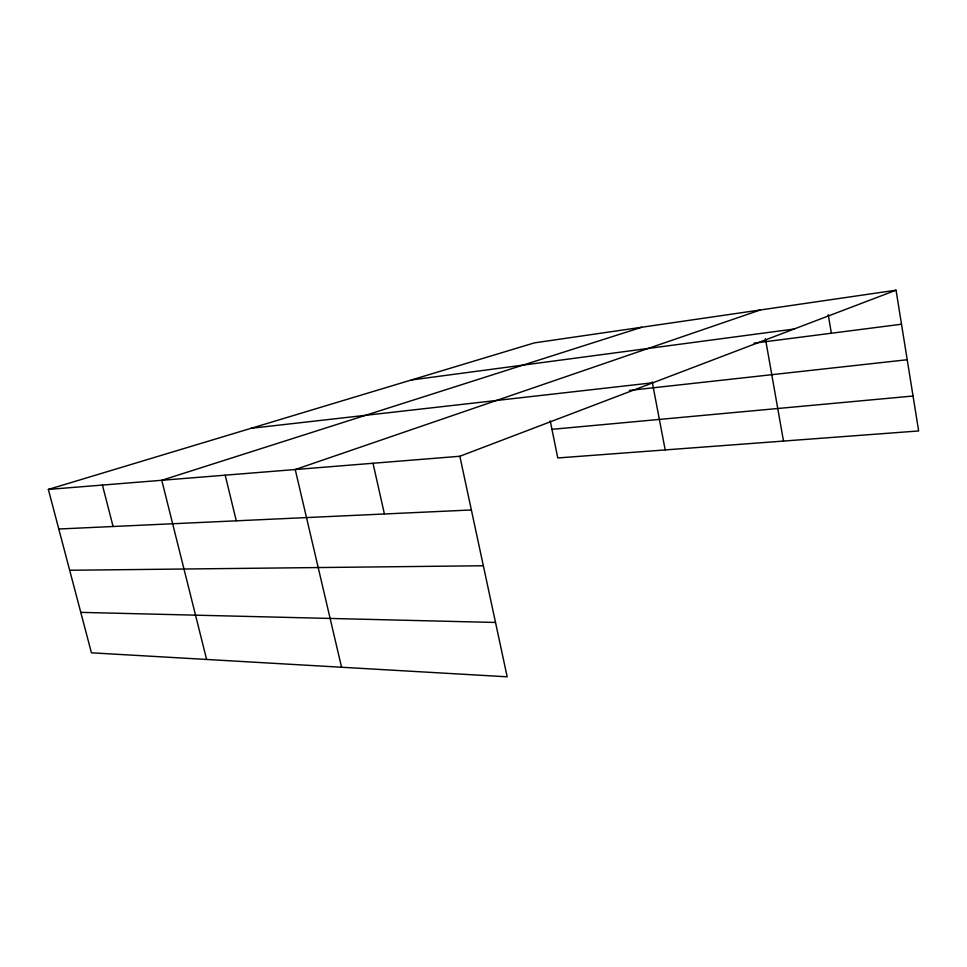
<?xml version="1.0" encoding="UTF-8"?>
<svg xmlns="http://www.w3.org/2000/svg" width="967" height="967" viewBox="0 0 967 967"><rect width="100%" height="100%" fill="white"/><g stroke="black" fill="none" stroke-linecap="round" stroke-linejoin="round"><path stroke-width="1.45" d="M459.845 456.267L507.179 676.803L91.442 652.81L48.35 489.423L459.845 456.267L896.046 290.197L918.65 430.956L557.778 457.959L550.235 420.863M760.352 309.96L295.237 469.527L341.556 667.242M641.81 327.233L161.779 480.285L206.612 659.458M48.35 489.423L534.376 342.886L896.046 290.197M411.326 379.983L794.004 329.046M754.006 343.164L901.51 324.223M251.082 428.296L652.955 382.751M629.384 390.426L907.215 359.736M551.952 429.336L913.041 396.023M58.794 529.009L471.364 509.972M69.672 570.264L483.343 565.755M80.781 612.365L495.515 622.47M102.429 485.071L113.091 526.507M225.202 475.172L236.274 520.826M373.008 463.266L384.419 513.985M652.217 381.892L665.187 449.921M765.429 338.752L783.5 441.073M828.236 314.686L831.366 333.228"/></g></svg>
